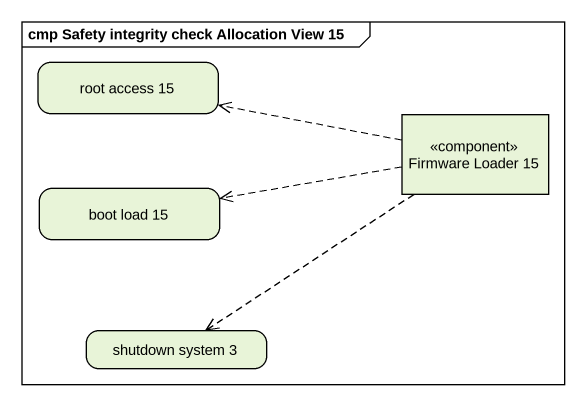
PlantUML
@startuml
mainframe cmp Safety integrity check Allocation View 15
hide empty description
state "root access 15" as root_access_15
state "Firmware Loader 15" as Firmware_Loader_15 <<component>>
state "boot load 15" as boot_load_15
state "shutdown system 3" as shutdown_system_3
Firmware_Loader_15 -left[dashed]-> root_access_15
Firmware_Loader_15 -left[dashed]-> boot_load_15
Firmware_Loader_15 -[dashed]-> shutdown_system_3
@enduml
